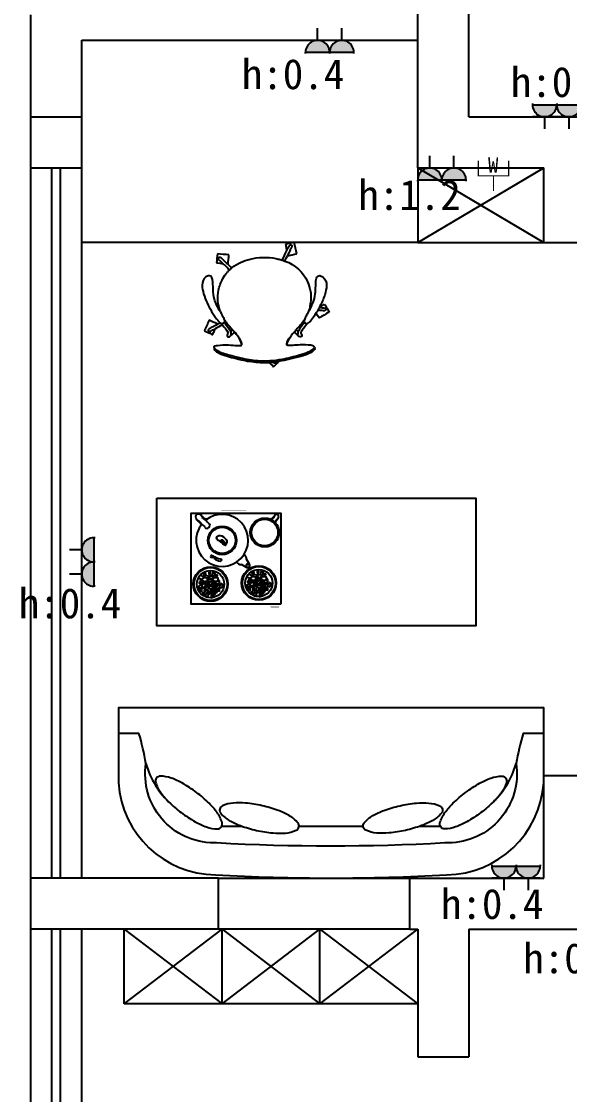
# Model space of a CAD drawing. Header units: millimetres. Extents: x -2231407 to 1513712, y -2704583 to 257.
# Drawn here: x 749377 to 751955, y -1352270 to -1347227 of the extents above; entities that cross this region are included whole.
import ezdxf

# ---------------------------------------------------------------- set-up
doc = ezdxf.new("R2010")
doc.units = ezdxf.units.MM
for name, color, linetype in [('FF-FURN', 30, 'Continuous'), ('图例', 4, 'Continuous'), ('强电', 1, 'Continuous')]:
    doc.layers.add(name, color=color, linetype=linetype)
doc.styles.add('宋体', font='', dxfattribs={"width": 3, "height": 100})
doc.styles.add('长仿宋体', font='')
doc.styles.get('宋体').set_extended_font_data('SimSun')
doc.styles.get('长仿宋体').set_extended_font_data('ChangFangSong')

# ---------------------------------------------------------------- blocks, each defined once
blk = doc.blocks.new('微信：GY_YLDStudio  YLD.Studio-06-11')
at = {"layer": 'FF-FURN', "color": 250}
for p, q in [((1274570.5, 647425), (1274580.3, 647409.3)), ((1274580.4, 647435.2), (1274596.3, 647425.6))]:
    blk.add_line(p, q, dxfattribs=at)
for points in [[(1274526.1, 647516.9), (1274526.4, 647510.8), (1274531.8, 647510.8), (1274531.4, 647515.5), (1274526.1, 647516.9)], [(1274533, 647524.7), (1274531.2, 647517.8), (1274538.2, 647514.1), (1274539.8, 647522), (1274538.9, 647527), (1274533, 647524.7)], [(1274549.2, 647522.5), (1274547.4, 647515.5), (1274554.4, 647511.9), (1274556, 647519.7), (1274555, 647524.7), (1274549.2, 647522.5)], [(1274560.3, 647517.6), (1274560.6, 647511.6), (1274566, 647511.6), (1274565.6, 647516.3), (1274560.3, 647517.6)], [(1274677.6, 647520.2), (1274677.9, 647514.2), (1274683.3, 647514.2), (1274682.9, 647518.9), (1274677.6, 647520.2)], [(1274684.6, 647528.1), (1274682.7, 647521.1), (1274689.7, 647517.5), (1274691.4, 647525.4), (1274690.4, 647530.3), (1274684.6, 647528.1)], [(1274699.5, 647518.6), (1274690.6, 647516.6), (1274688.6, 647514.4)], [(1274688.6, 647514.4), (1274695.3, 647510.7), (1274700.2, 647518.2)], [(1274700.7, 647525.8), (1274698.9, 647518.9), (1274705.9, 647515.2), (1274707.5, 647523.1), (1274706.6, 647528), (1274700.7, 647525.8)], [(1274711.8, 647521), (1274712.1, 647514.9), (1274717.5, 647514.9), (1274717.1, 647519.6), (1274711.8, 647521)], [(1274504, 647493.1), (1274502.2, 647486.2), (1274509.1, 647482.5), (1274510.8, 647490.4), (1274509.8, 647495.4), (1274504, 647493.1)], [(1274520.3, 647506.7), (1274512.8, 647505), (1274510.8, 647502.8)], [(1274510.8, 647502.8), (1274517.5, 647499.1), (1274520.5, 647503.7)], [(1274513, 647482.4), (1274520.3, 647484.3), (1274526.1, 647479.2), (1274521.3, 647475.2), (1274514.3, 647476.2), (1274514.4, 647478.8), (1274513, 647482.4)], [(1274521.1, 647509.7), (1274519.6, 647504.1), (1274525.2, 647501.2), (1274526.5, 647507.5), (1274525.7, 647511.4), (1274521.1, 647509.7)], [(1274520.2, 647493.4), (1274520.5, 647487.4), (1274525.9, 647487.4), (1274525.5, 647492.1), (1274520.2, 647493.4)], [(1274525.4, 647499.3), (1274532.2, 647495.6), (1274537.5, 647503.8), (1274527.5, 647501.5), (1274525.4, 647499.3)], [(1274526.4, 647488.9), (1274527.2, 647485.6), (1274530.6, 647484.8), (1274533.3, 647492.1), (1274525.6, 647492.4), (1274526.4, 647488.9)], [(1274538.7, 647487.8), (1274538.8, 647483.5), (1274535.3, 647480.9), (1274533.6, 647484.1), (1274535, 647487.8), (1274536.5, 647487.5), (1274538.7, 647487.8)], [(1274534.2, 647497), (1274541.6, 647499), (1274547.3, 647493.9), (1274542.6, 647489.8), (1274535.6, 647490.8), (1274535.7, 647493.4), (1274534.2, 647497)], [(1274548, 647515.2), (1274539.1, 647513.2), (1274537, 647511)], [(1274537, 647511), (1274543.8, 647507.3), (1274548.7, 647514.8)], [(1274542.6, 647507.9), (1274539.6, 647500.9)], [(1274539.7, 647500.8), (1274547.9, 647497.4), (1274550.6, 647502.1), (1274548.2, 647508.7), (1274544.4, 647508.3)], [(1274553.4, 647488.8), (1274556.1, 647484.1), (1274553.7, 647479.1), (1274550, 647481.6), (1274549.3, 647486.6), (1274551.2, 647487.1), (1274553.4, 647488.8)], [(1274549.5, 647490.4), (1274553, 647488.5)], [(1274556.1, 647505.9), (1274554.6, 647500.3), (1274560.2, 647497.4), (1274561.5, 647503.7), (1274560.7, 647507.6), (1274556.1, 647505.9)], [(1274555.3, 647494.7), (1274555.5, 647493.5)], [(1274557.2, 647493.9), (1274555.3, 647494.7)], [(1274556.9, 647487.7), (1274558.8, 647479.2), (1274562.9, 647480.1)], [(1274567.8, 647481.3), (1274570.3, 647481.8), (1274568, 647493.2), (1274560.8, 647492.4), (1274560.1, 647492.7)], [(1274561.9, 647496.6), (1274569.6, 647498.6)], [(1274563.5, 647492.7), (1274561.9, 647496.6)], [(1274563, 647477.7), (1274562.7, 647482), (1274566.2, 647484.7), (1274568, 647481.6), (1274566.7, 647477.8), (1274565.2, 647478.2), (1274563, 647477.7)], [(1274568.1, 647503.6), (1274570.6, 647495.2), (1274577.1, 647494.8), (1274575.3, 647503.3), (1274568.4, 647507.8), (1274568.1, 647503.6)], [(1274577, 647495.3), (1274580.6, 647492.1), (1274573.8, 647486.3), (1274569.3, 647487)], [(1274655.5, 647496.5), (1274653.7, 647489.5), (1274660.6, 647485.9), (1274662.3, 647493.8), (1274661.3, 647498.7), (1274655.5, 647496.5)], [(1274671.8, 647510), (1274664.3, 647508.3), (1274662.3, 647506.2)], [(1274662.3, 647506.2), (1274669, 647502.4), (1274672, 647507)], [(1274664.5, 647485.7), (1274671.8, 647487.7), (1274677.6, 647482.6), (1274672.8, 647478.5), (1274665.8, 647479.5), (1274666, 647482.1), (1274664.5, 647485.7)], [(1274672.6, 647513), (1274671.1, 647507.5), (1274676.7, 647504.6), (1274678, 647510.9), (1274677.2, 647514.8), (1274672.6, 647513)], [(1274671.7, 647496.8), (1274672, 647490.7), (1274677.4, 647490.7), (1274677, 647495.4), (1274671.7, 647496.8)], [(1274676.9, 647502.7), (1274683.7, 647499), (1274689, 647507.1), (1274679, 647504.9), (1274676.9, 647502.7)], [(1274677.9, 647492.2), (1274678.7, 647489), (1274682.1, 647488.2), (1274684.8, 647495.5), (1274677.1, 647495.8), (1274677.9, 647492.2)], [(1274690.2, 647491.2), (1274690.3, 647486.9), (1274686.8, 647484.3), (1274685.1, 647487.4), (1274686.6, 647491.2), (1274688, 647490.8), (1274690.2, 647491.2)], [(1274685.7, 647500.4), (1274693.1, 647502.3), (1274698.8, 647497.2), (1274694.1, 647493.2), (1274687.1, 647494.2), (1274687.2, 647496.8), (1274685.7, 647500.4)], [(1274694.1, 647511.3), (1274691.1, 647504.3)], [(1274691.2, 647504.2), (1274699.4, 647500.7), (1274702.1, 647505.5), (1274699.8, 647512.1), (1274695.9, 647511.6)], [(1274704.9, 647492.1), (1274707.6, 647487.4), (1274705.2, 647482.5), (1274701.5, 647485), (1274700.9, 647490), (1274702.7, 647490.4), (1274704.9, 647492.1)], [(1274701, 647493.8), (1274704.5, 647491.8)], [(1274707.6, 647509.2), (1274706.1, 647503.7), (1274711.7, 647500.8), (1274713, 647507), (1274712.2, 647511), (1274707.6, 647509.2)], [(1274706.8, 647498), (1274707.1, 647496.8)], [(1274708.7, 647497.2), (1274706.8, 647498)], [(1274708.4, 647491), (1274710.3, 647482.6), (1274714.4, 647483.5)], [(1274719.4, 647484.6), (1274721.8, 647485.2), (1274719.5, 647496.6), (1274712.3, 647495.8), (1274711.6, 647496)], [(1274713.4, 647500), (1274721.1, 647502)], [(1274715, 647496.1), (1274713.4, 647500)], [(1274714.5, 647481.1), (1274714.2, 647485.4), (1274717.7, 647488.1), (1274719.5, 647485), (1274718.2, 647481.2), (1274716.7, 647481.5), (1274714.5, 647481.1)], [(1274719.7, 647506.9), (1274722.1, 647498.6), (1274728.6, 647498.2), (1274726.8, 647506.6), (1274720, 647511.2), (1274719.7, 647506.9)], [(1274728.5, 647498.7), (1274732.1, 647495.5), (1274725.3, 647489.7), (1274720.8, 647490.3)], [(1274515.2, 647476), (1274513.1, 647474.2), (1274517.9, 647469.1), (1274518.5, 647469.5)], [(1274516.8, 647473.6), (1274527.3, 647476.4), (1274535.5, 647469.1), (1274528.7, 647463.3), (1274518.7, 647464.8), (1274518.9, 647468.5), (1274516.8, 647473.6)], [(1274520.7, 647460.1), (1274519.7, 647456.6), (1274523.2, 647454.8), (1274524.1, 647458.7), (1274523.6, 647461.2), (1274520.7, 647460.1)], [(1274523.2, 647475.3), (1274522.9, 647476.5)], [(1274528.9, 647458.5), (1274526.9, 647450.8), (1274534.5, 647446.8), (1274536.3, 647455.5), (1274535.8, 647458)], [(1274532.5, 647459.9), (1274528.9, 647458.5)], [(1274545, 647467), (1274545, 647457.7), (1274531.7, 647458.1), (1274536, 647467), (1274541.4, 647467.2)], [(1274539.5, 647476), (1274537.7, 647469.1), (1274544.7, 647465.5), (1274546.4, 647473.3), (1274545.4, 647478.3), (1274539.5, 647476)], [(1274541.4, 647453.5), (1274541.7, 647447.5), (1274547.1, 647447.5), (1274546.7, 647452.2), (1274541.4, 647453.5)], [(1274557.3, 647475.7), (1274557.1, 647477), (1274547, 647476.8), (1274549.8, 647473.9)], [(1274547.6, 647464.3), (1274551.6, 647465.4)], [(1274557.5, 647464), (1274560.7, 647461.2), (1274555.9, 647457.1), (1274548.9, 647458.1), (1274549, 647460.7), (1274547.6, 647464.3)], [(1274549.8, 647473.9), (1274548.8, 647468.5), (1274551.7, 647467.9)], [(1274549.6, 647473.7), (1274560.1, 647476.5), (1274568.3, 647469.2), (1274561.6, 647463.4), (1274551.6, 647464.9), (1274551.7, 647468.6), (1274549.6, 647473.7)], [(1274555.1, 647457), (1274557.5, 647448.7), (1274564.1, 647448.2), (1274562.2, 647456.7), (1274558.4, 647459.2)], [(1274555.1, 647457.2), (1274555.1, 647457)], [(1274666.7, 647479.4), (1274664.6, 647477.6), (1274669.4, 647472.5), (1274670, 647472.9)], [(1274668.3, 647477), (1274678.8, 647479.7), (1274687, 647472.5), (1274680.2, 647466.7), (1274670.2, 647468.1), (1274670.4, 647471.8), (1274668.3, 647477)], [(1274672.2, 647463.5), (1274671.3, 647460), (1274674.7, 647458.2), (1274675.6, 647462.1), (1274675.1, 647464.6), (1274672.2, 647463.5)], [(1274674.7, 647478.7), (1274674.4, 647479.9)], [(1274680.4, 647461.8), (1274678.4, 647454.2), (1274686, 647450.2), (1274687.9, 647458.8), (1274687.4, 647461.3)], [(1274684.1, 647463.2), (1274680.4, 647461.8)], [(1274696.5, 647470.4), (1274696.5, 647461.1), (1274683.2, 647461.4), (1274687.5, 647470.4), (1274692.9, 647470.5)], [(1274691.1, 647479.4), (1274689.2, 647472.5), (1274696.2, 647468.8), (1274697.9, 647476.7), (1274696.9, 647481.6), (1274691.1, 647479.4)], [(1274692.9, 647456.9), (1274693.2, 647450.8), (1274698.6, 647450.8), (1274698.2, 647455.5), (1274692.9, 647456.9)], [(1274708.8, 647479.1), (1274708.6, 647480.3), (1274698.5, 647480.2), (1274701.3, 647477.3)], [(1274699.1, 647467.7), (1274703.1, 647468.8)], [(1274709, 647467.4), (1274712.2, 647464.5), (1274707.4, 647460.5), (1274700.4, 647461.5), (1274700.5, 647464.1), (1274699.1, 647467.7)], [(1274701.3, 647477.3), (1274700.3, 647471.9), (1274703.2, 647471.3)], [(1274701.1, 647477.1), (1274711.6, 647479.8), (1274719.8, 647472.6), (1274713.1, 647466.8), (1274703.1, 647468.2), (1274703.2, 647471.9), (1274701.1, 647477.1)], [(1274706.6, 647460.4), (1274709.1, 647452), (1274715.6, 647451.6), (1274713.7, 647460.1), (1274709.9, 647462.6)], [(1274706.7, 647460.6), (1274706.6, 647460.4)], [(1274658.9, 647413.2), (1274657.5, 647410.7)], [(1274677.4, 647402.8), (1274679.3, 647403.4), (1274681.5, 647407.5)], [(1274681.5, 647407.5), (1274681.4, 647407.6)], [(1274691.8, 647400.7), (1274689.7, 647396.9), (1274684.6, 647398.8), (1274682.4, 647401.4), (1274684.5, 647405.2), (1274691.2, 647403.8), (1274691.8, 647400.7)]]:
    blk.add_lwpolyline(points, dxfattribs=at)
at = {"layer": 'FF-FURN', "color": 250, "ltscale": 20}
for points in [[(1274512.6, 647496.3), (1274523, 647499.1), (1274530.8, 647492.2)], [(1274526.6, 647487.8), (1274524.5, 647486), (1274514.5, 647487.5), (1274514.7, 647491.2), (1274512.6, 647496.3)], [(1274551.1, 647487), (1274551, 647487.2), (1274544.2, 647491.8), (1274543.9, 647487.5)], [(1274543.9, 647487.5), (1274546.4, 647479.2), (1274552.9, 647478.8), (1274552.6, 647479.8)], [(1274553.8, 647488), (1274556.2, 647486.7), (1274561.5, 647494.8), (1274551.5, 647492.6), (1274549.5, 647490.4)], [(1274664.1, 647499.7), (1274674.6, 647502.4), (1274682.3, 647495.6)], [(1274678.2, 647491.2), (1274676, 647489.4), (1274666, 647490.8), (1274666.2, 647494.5), (1274664.1, 647499.7)], [(1274681.6, 647485.1), (1274680.5, 647478.9), (1274682.6, 647477.6)], [(1274689.1, 647479.3), (1274689.2, 647480.5), (1274684, 647484.8), (1274681.6, 647485.2)], [(1274690, 647475.3), (1274688.9, 647480.2), (1274682.1, 647484.7), (1274681.8, 647480.5)], [(1274702.6, 647490.4), (1274702.6, 647490.6), (1274695.7, 647495.1), (1274695.4, 647490.9)], [(1274695.4, 647490.9), (1274697.9, 647482.6), (1274704.4, 647482.1), (1274704.1, 647483.2)], [(1274705.3, 647491.4), (1274707.7, 647490), (1274713, 647498.2), (1274703.1, 647495.9), (1274701, 647493.8)], [(1274716.2, 647479.8), (1274723, 647476.1), (1274728.3, 647484.2), (1274718.3, 647482), (1274716.2, 647479.8)], [(1274530.1, 647481.8), (1274529, 647475.5), (1274531.1, 647474.3)], [(1274537.6, 647475.9), (1274537.7, 647477.1), (1274532.5, 647481.5), (1274530.1, 647481.9)], [(1274538.5, 647471.9), (1274537.4, 647476.8), (1274530.6, 647481.3), (1274530.3, 647477.1)], [(1274530.3, 647477.1), (1274531.6, 647472.5)], [(1274534.9, 647468.6), (1274539.2, 647468.3)], [(1274564.7, 647476.4), (1274571.5, 647472.7), (1274576.8, 647480.9), (1274566.8, 647478.6), (1274564.7, 647476.4)], [(1274681.8, 647480.5), (1274683.2, 647475.9)], [(1274686.4, 647472), (1274690.8, 647471.7)]]:
    blk.add_lwpolyline(points, dxfattribs=at)
for centre, radius in [((1274541.3, 647484), 54.1), ((1274541.3, 647484), 51.6), ((1274541.3, 647484), 42.6), ((1274692.8, 647487.4), 54.1), ((1274692.8, 647487.4), 51.6), ((1274692.8, 647487.4), 42.6)]:
    blk.add_circle(centre, radius, dxfattribs=at)
at = {"layer": 'FF-FURN', "color": 250}
for centre, radius in [((1274656.4, 647350.3), 44.8), ((1274656.4, 647350.3), 41.4), ((1274522.9, 647325.7), 45.4), ((1274522.9, 647325.7), 41.4)]:
    blk.add_circle(centre, radius, dxfattribs=at)
at = {"layer": 'FF-FURN', "color": 250, "ltscale": 20}
for centre, start, end in [((1274541.3, 647484), 172.7379, 181.5225), ((1274541.3, 647484), 89.8213, 143.462), ((1274541.3, 647484), 81.2838, 82.4842), ((1274541.3, 647484), 54.4977, 72.5308), ((1274541.3, 647484), 31.1854, 38.4219), ((1274692.8, 647487.4), 172.7379, 181.5225), ((1274692.8, 647487.4), 89.8213, 143.462), ((1274692.8, 647487.4), 81.2838, 82.4842), ((1274692.8, 647487.4), 54.4977, 72.5308), ((1274692.8, 647487.4), 31.1854, 38.4219), ((1274541.3, 647484), 199.8842, 203.5784), ((1274541.3, 647484), 236.4258, 250.3135), ((1274541.3, 647484), 278.7292, 288.3122), ((1274541.3, 647484), 334.6147, 346.2692), ((1274692.8, 647487.4), 199.8842, 203.5784), ((1274692.8, 647487.4), 236.4258, 250.3135), ((1274692.8, 647487.4), 278.7292, 288.3122), ((1274692.8, 647487.4), 334.6147, 346.2692)]:
    blk.add_arc(centre, 24.6, start, end, dxfattribs=at)
at = {"layer": 'FF-FURN', "color": 250}
for centre, radius, start, end in [((1274572.8, 647460.7), 9.62, 105.2011, 181.334), ((1274553.3, 647434.3), 28, 51.7726, 69.3107), ((1274576.9, 647475.8), 8.82, 221.6457, 282.8097), ((1274570.7, 647464.8), 8.53, 269.6169, 16.607), ((1274724.3, 647464.1), 9.62, 105.2011, 181.334), ((1274704.8, 647437.7), 28, 51.7726, 69.3107), ((1274728.4, 647479.2), 8.82, 221.6457, 282.8097), ((1274722.2, 647468.2), 8.53, 269.6169, 16.607), ((1274577.5, 647428), 7.61, 78.1393, 192.7232), ((1274572.3, 647426.2), 2.17, 176.1844, 251.7733), ((1274578.1, 647427.5), 7.61, 80.0719, 190.7907), ((1274572.7, 647426.5), 2.17, 190.7907, 260.1379), ((1274574.2, 647431.3), 7.61, 249.8946, 20.9679), ((1274573.7, 647431.9), 7.61, 260.1379, 10.7246), ((1274656.4, 647350.3), 81.7, 321.1752, 309.6874), ((1274579.3, 647433.3), 2.17, 19.0893, 94.6782), ((1274579, 647432.9), 2.17, 10.7246, 80.0719), ((1274597.8, 647408.5), 17.2, 36.5614, 95.0304), ((1274597.4, 647408.1), 17.2, 175.8322, 234.3011), ((1274659.3, 647410.6), 1.78, 175.2286, 225.7057), ((1274650.5, 647354.8), 55, 60.7072, 82.1), ((1274662.6, 647410.8), 4.37, 91.4057, 155.0664), ((1274651.9, 647361.3), 54.9, 57.4734, 78.9496), ((1274488.9, 647275.5), 9.72, 110.2928, 175.6261), ((1274506.8, 647271.8), 26.6, 130.4734, 154.9278), ((1274488.5, 647284.3), 2.98, 119.213, 173.8444), ((1274477.4, 647294.8), 12.5, 317.2437, 336.4972), ((1274490.4, 647293.9), 2.07, 130.8888, 246.6136), ((1274492.5, 647289.5), 3.66, 107.0359, 174.8287), ((1274476.6, 647295.1), 26.5, 309.8454, 334.3916), ((1274507.1, 647272), 13.5, 129.3419, 147.2403), ((1274497.3, 647285.8), 3.66, 290.2714, 2.4387), ((1274502.1, 647284.9), 2.07, 218.2202, 345.5546), ((1274706.6, 647300.9), 12.3, 98.5376, 171.1604), ((1274699.3, 647302.2), 4.96, 173.7228, 257.843), ((1274689.7, 647282.8), 16.9, 40.2581, 59.5116), ((1274815.1, 647395.3), 151.5, 221.7246, 230.564), ((1274705.1, 647308.1), 4.96, 13.2858, 94.4604), ((1274707.1, 647286.4), 2.8, 219.6538, 329.628), ((1274739.6, 647304.8), 36, 213.4878, 237.9421), ((1274725.3, 647319), 18.2, 212.3562, 230.2547), ((1274613.9, 647191.1), 151.5, 40.2986, 49.6065), ((1274721.2, 647300.6), 2.8, 301.2346, 51.2087), ((1274703.3, 647268), 35.9, 32.8598, 57.4059), ((1274726.6, 647276.1), 13.2, 13.4151, 77.4474), ((1274485.2, 647275), 6.12, 165.9114, 297.8963), ((1274484.7, 647278.8), 9.77, 290.4007, 354.4331), ((1274492.3, 647282), 4.69, 296.8809, 342.6131), ((1274731.6, 647281.3), 13.2, 193.3071, 258.6404), ((1274731.7, 647276.2), 8.29, 248.9258, 20.9107)]:
    blk.add_arc(centre, radius, start, end, dxfattribs=at)
blk.add_spline([(1274646.6, 647357.5), (1274646.2, 647366.5), (1274651.7, 647361.9), (1274673.4, 647340.3), (1274671.2, 647337.1), (1274641.6, 647357.5), (1274646.4, 647364.3), (1274659.2, 647352.2), (1274658.5, 647348.6), (1274648, 647358.2), (1274657.1, 647354.4), (1274659.4, 647350.4)], degree=3, dxfattribs=at)
blk = doc.blocks.new('微信：GY_YLDStudio  YLD.Studio-07-48')
at = {"layer": 'FF-FURN', "color": 8, "linetype": 'Continuous'}
for p, q in [((42.7, -447.3), (-14.6, -435.8)), ((168, -442.9), (42, -448.6)), ((168.6, -418.7), (54.1, -418.7)), ((231.6, -441.5), (168.6, -441.5)), ((312.2, -424.3), (169, -418.6)), ((312.4, -447.3), (232.2, -441.6)), ((36.9, -475.9), (-8.9, -464.4)), ((185.3, -471.2), (36.4, -476.9)), ((312.1, -481.5), (186, -470.1)), ((-20.2, -521.6), (-66, -504.5)), ((246.7, -513.1), (-33.9, -524.5)), ((117.1, -527.2), (-20.4, -527.2)), ((261.2, -515.7), (118, -527.2)), ((283.2, -515.8), (260.3, -510.1)), ((283.2, -521.6), (260.3, -515.8)), ((311.8, -515.8), (283.2, -515.8)), ((311.8, -527.2), (283.2, -521.5)), ((42, -601.5), (-78.2, -607.3)), ((114.2, -631.3), (45.5, -602.7)), ((-60.5, -652.9), (-100.6, -647.2)), ((-60.5, -652.9), (-77.6, -681.5)), ((111.4, -658.8), (111.4, -630.2)), ((190.1, -643.3), (127.1, -694.8)), ((225.9, -630.2), (191.5, -641.6)), ((311.3, -608.3), (225.4, -631.2)), ((59.6, -698.8), (-20.6, -721.6)), ((129.4, -692.6), (-2.4, -755.4)), ((109.7, -660.4), (58.1, -700.4)), ((260.3, -670.1), (174.4, -738.7)), ((311.7, -659.2), (260.1, -670.6)), ((-3.2, -755.9), (-43.3, -761.6)), ((175.4, -738.2), (112.4, -766.8)), ((300.4, -727.2), (243.1, -773)), ((300.5, -738.8), (243.2, -773.1)), ((311.8, -727.2), (300.4, -727.2)), ((311.8, -738.7), (300.4, -738.7)), ((195.9, -779.5), (115.7, -808.1)), ((205.7, -777.6), (131.3, -806.2)), ((243.1, -773.3), (197.3, -779)), ((243.1, -773), (203, -778.8)), ((117.1, -807.2), (105.6, -807.2)), ((128.6, -807.3), (117.1, -813)), ((254.5, -813), (220.2, -830.2)), ((220.2, -858.8), (220.2, -830.2)), ((294.6, -807.3), (254.5, -813)), ((271.7, -835.8), (266, -853)), ((288.9, -864.4), (266, -853)), ((311.8, -835.8), (271.7, -835.8)), ((311.8, -807.2), (294.6, -807.2)), ((311.8, -807.2), (311.8, -807.2)), ((340.5, -841.5), (311.8, -835.8)), ((313.7, -807.1), (313.7, -807.1)), ((311.8, -864.4), (288.9, -864.4)), ((323.3, -864.4), (311.8, -864.4))]:
    blk.add_line(p, q, dxfattribs=at)
blk.add_lwpolyline([(-250.9, -355.6), (1249.1, -355.6), (1249.1, -955.6), (-250.9, -955.6)], close=True, dxfattribs=at)
at = {"color": 8}
blk.add_wipeout([(-102.9, -865.4), (-102.9, -415.4), (347.1, -415.4), (347.1, -865.4)], dxfattribs=at).dxf.layer = 'FF-FURN'
at = {"layer": 'FF-FURN', "color": 8}
blk.add_lwpolyline([(334.3, -852.6), (334.3, -428.3), (-90, -428.3), (-90, -852.6)], close=True, dxfattribs=at)
at = {"layer": 'FF-FURN', "color": 8, "lineweight": -3, "xscale": 1.5, "yscale": 1.5, "zscale": 1.5, "rotation": 180}
blk.add_blockref('微信：GY_YLDStudio  YLD.Studio-06-11', (1912041.4, 970471.3), dxfattribs=at)
blk = doc.blocks.new('五孔插座')
at = {"layer": '强电'}
h = blk.add_hatch(color=256, dxfattribs=at)
edge = h.paths.add_edge_path()
edge.add_ellipse((-2429131.2, -177745.8), major_axis=(-65.2, -65.2), ratio=1, start_angle=135, end_angle=315)
edge.add_line((-2429223.3, -177745.7), (-2429223.3, -177745.8))
edge.add_line((-2429223.3, -177745.8), (-2429039, -177745.8))
for p, q in [((-2429131.2, -177653.6), (-2429131.2, -177561.5)), ((-2429039, -177653.6), (-2429223.3, -177653.6)), ((-2429223.3, -177745.8), (-2429039, -177745.8)), ((-2429223.3, -177755), (-2429223.3, -177745.8)), ((-2429039, -177755), (-2429039, -177745.8))]:
    blk.add_line(p, q, dxfattribs=at)
at = {"layer": '强电', "extrusion": (0, 0, -1)}
blk.add_ellipse((-2429131.2, -177745.8), major_axis=(-65.2, -65.2), ratio=1, start_param=0.785398, end_param=3.926991, dxfattribs=at)
blk = doc.blocks.new('yfjhjl')
at = {"color": 1, "const_width": 9.6}
for points in [[(229609, 23222.7), (229609, 23102.7), (229849, 23102.7), (229849, 23222.7)], [(229729, 23102.7), (229729, 22982.7)]]:
    blk.add_lwpolyline(points, dxfattribs=at)
at = {"color": 1, "style": '宋体'}
blk.add_text('W', height=120, dxfattribs=at).set_placement((229686.1, 23127.9))

msp = doc.modelspace()

# ---------------------------------------------------------------- linework, layer by layer
at = {"color": 8}
for p, q in [((751240.32054, -1347915.94222), (751240.32054, -1346845.94222)), ((751480.32054, -1347675.94222), (751480.32054, -1346845.94222)), ((749420.32054, -1347675.94222), (749420.32054, -1347195.94222)), ((749660.32054, -1347315.94222), (751240.32054, -1347315.94222)), ((749660.32054, -1347675.94222), (749660.32054, -1347315.94222)), ((749420.32054, -1347675.94222), (749660.32054, -1347675.94222)), ((749420.32054, -1347915.94222), (749420.32054, -1347675.94222)), ((749660.32054, -1347915.94222), (749660.32054, -1347675.94222)), ((751480.32054, -1347675.94222), (755005.32054, -1347675.94222)), ((749420.32054, -1347915.94222), (749660.32054, -1347915.94222)), ((749420.32054, -1351252.94222), (749420.32054, -1347915.94222)), ((749520.32054, -1351252.94222), (749520.32054, -1347915.94222)), ((749560.32054, -1351252.94222), (749560.32054, -1347915.94222)), ((749660.32054, -1351252.94222), (749660.32054, -1347915.94222)), ((751240.32054, -1347915.94222), (751832.84183, -1347915.94222)), ((751240.32054, -1347915.94222), (751240.32054, -1348265.94222)), ((751240.32054, -1348265.94222), (751832.84183, -1347915.94222)), ((751240.32054, -1347915.94222), (751832.84183, -1348265.94222)), ((751832.84183, -1348265.94222), (751832.84183, -1347915.94222)), ((751240.32054, -1348265.94222), (749660.32054, -1348265.94222)), ((751240.32054, -1348265.94222), (751832.84183, -1348265.94222)), ((751832.84183, -1348265.94222), (752072.84183, -1348265.94222)), ((751832.84183, -1351252.94222), (751832.84183, -1350770.94222)), ((751832.84183, -1350770.94222), (752072.84183, -1350770.94222)), ((750318.81821, -1351009.43279), (750415.47954, -1351009.43279)), ((750682.3862, -1351009.43279), (750983.29747, -1351009.43279)), ((751250.20412, -1351009.43279), (751346.86546, -1351009.43279)), ((750302.84183, -1351252.94222), (749420.32054, -1351252.94222)), ((749420.32054, -1351492.94222), (749420.32054, -1351252.94222)), ((750302.84183, -1351492.94222), (750302.84183, -1351252.94222)), ((750302.84183, -1351252.94222), (751202.84183, -1351252.94222)), ((751202.84183, -1351492.94222), (751202.84183, -1351252.94222)), ((751202.84183, -1351252.94222), (751832.84183, -1351252.94222)), ((749420.32054, -1354517.94222), (749420.32054, -1351492.94222)), ((750302.84183, -1351492.94222), (749420.32054, -1351492.94222)), ((749520.32054, -1354517.94222), (749520.32054, -1351492.94222)), ((749560.32054, -1354517.94222), (749560.32054, -1351492.94222)), ((749660.32054, -1354517.94222), (749660.32054, -1351492.94222)), ((749860.32054, -1351842.94222), (749860.32054, -1351492.94222)), ((751202.84183, -1351492.94222), (750302.84183, -1351492.94222)), ((750320.32054, -1351842.94222), (750320.32054, -1351492.94222)), ((750780.32054, -1351842.94222), (750780.32054, -1351492.94222)), ((751202.84183, -1351492.94222), (751240.32054, -1351492.94222)), ((751240.32054, -1351492.94222), (751240.32054, -1352092.94222)), ((751480.32054, -1351492.94222), (753912.84183, -1351492.94222)), ((751480.32054, -1351492.94222), (751480.32054, -1352092.94222)), ((751240.32054, -1351842.94222), (749860.32054, -1351842.94222)), ((751240.32054, -1352092.94222), (751480.32054, -1352092.94222))]:
    msp.add_line(p, q, dxfattribs=at)
for points in [[(751832.84183, -1350804.58556), (751832.84183, -1350452.70808), (749832.84183, -1350452.70808), (749832.84183, -1350804.58556)], [(749860.32054, -1351842.94222), (750320.32054, -1351492.94222), (750780.32054, -1351842.94222), (751240.32054, -1351492.94222)], [(749860.32054, -1351492.94222), (750320.32054, -1351842.94222), (750780.32054, -1351492.94222), (751240.32054, -1351842.94222)]]:
    msp.add_lwpolyline(points, dxfattribs=at)
for points in [[(749832.84183, -1350572.93489), (749832.84183, -1350804.58556, 0.3908790406), (750289.59973, -1351237.70808, 0.0280429947), (751376.08394, -1351237.70808, 0.3908790407), (751832.84183, -1350804.58556), (751832.84183, -1350572.93489), (751736.23041, -1350572.93489, 0.0286745821), (751703.36281, -1350714.57913, -0.4554137747), (751384.38387, -1351087.70808), (751367.78401, -1351087.70808, -0.028388292), (750294.65092, -1351087.70808), (750281.2998, -1351087.70808, -0.4554137747), (749962.32086, -1350714.57913, 0.0286745821), (749929.45325, -1350572.93489)], [(750199.76138, -1350850.26746, 0.0320021632), (750134.06968, -1350807.22747, 0.043331425), (750081.28883, -1350783.05823, 0.0857783441), (750029.31421, -1350774.04696, 0.236079392), (750011.34335, -1350783.02088, 0.236079392), (750007.74083, -1350802.78208, 0.0857783441), (750030.89805, -1350850.17731, 0.043331425), (750068.83606, -1350894.11678, 0.0320021632), (750128.49804, -1350945.18818, 0.0320021632), (750194.18974, -1350988.22818, 0.043331425), (750246.97059, -1351012.39742, 0.0857783441), (750298.94521, -1351021.40869, 0.236079392), (750316.91607, -1351012.43476, 0.236079392), (750320.51859, -1350992.67356, 0.0857783441), (750297.36137, -1350945.27833, 0.043331425), (750259.42336, -1350901.33886, 0.0320021632)], [(751465.92229, -1350850.26746, -0.0320021632), (751531.61398, -1350807.22747, -0.043331425), (751584.39483, -1350783.05823, -0.0857783441), (751636.36945, -1350774.04696, -0.236079392), (751654.34031, -1350783.02088, -0.236079392), (751657.94283, -1350802.78208, -0.0857783441), (751634.78562, -1350850.17731, -0.043331425), (751596.84761, -1350894.11678, -0.0320021632), (751537.18562, -1350945.18818, -0.0320021632), (751471.49393, -1350988.22818, -0.043331425), (751418.71308, -1351012.39742, -0.0857783441), (751366.73846, -1351021.40869, -0.236079392), (751348.7676, -1351012.43476, -0.236079392), (751345.16508, -1350992.67356, -0.0857783441), (751368.32229, -1350945.27833, -0.043331425), (751406.26031, -1350901.33886, -0.0320021632)], [(750508.51866, -1350912.73593, 0.0320021632), (750430.94934, -1350900.45428, 0.043331425), (750372.89909, -1350900.08062, 0.0857783441), (750321.80609, -1350913.19811, 0.236079392), (750309.10264, -1350928.75785, 0.236079392), (750313.9292, -1350948.25624, 0.0857783441), (750354.50039, -1350981.9689, 0.043331425), (750407.13121, -1351006.46312, 0.0320021632), (750482.49897, -1351028.54345, 0.0320021632), (750560.0683, -1351040.82511, 0.043331425), (750618.11854, -1351041.19877, 0.0857783441), (750669.21155, -1351028.08127, 0.236079392), (750681.915, -1351012.52153, 0.236079392), (750677.08843, -1350993.02314, 0.0857783441), (750636.51724, -1350959.31049, 0.043331425), (750583.88642, -1350934.81626, 0.0320021632)], [(751157.165, -1350912.73593, -0.0320021632), (751234.73433, -1350900.45428, -0.043331425), (751292.78457, -1350900.08062, -0.0857783441), (751343.87758, -1350913.19811, -0.236079392), (751356.58103, -1350928.75785, -0.236079392), (751351.75446, -1350948.25624, -0.0857783441), (751311.18328, -1350981.9689, -0.043331425), (751258.55246, -1351006.46312, -0.0320021632), (751183.1847, -1351028.54345, -0.0320021632), (751105.61537, -1351040.82511, -0.043331425), (751047.56513, -1351041.19877, -0.0857783441), (750996.47212, -1351028.08127, -0.236079392), (750983.76867, -1351012.52153, -0.236079392), (750988.59524, -1350993.02314, -0.0857783441), (751029.16643, -1350959.31049, -0.043331425), (751081.79725, -1350934.81626, -0.0320021632)]]:
    msp.add_lwpolyline(points, format="xyb", close=True, dxfattribs=at)
for centre, start, end in [((750354.56099, -1350603.2763), 195.84192486, 227.47562244), ((751311.12268, -1350603.2763), 312.52437756, 344.15807514)]:
    msp.add_arc(centre, 407.72618, start, end, dxfattribs=at)
for points in [[(750619.02789, -1348274.57172), (750618.96702, -1348277.35953), (750619.84316, -1348280.2177), (750620.38989, -1348282.99635)], [(750660.18275, -1348265.94222), (750646.50488, -1348268.42009), (750632.6961, -1348271.69718), (750619.02789, -1348274.57172)], [(750620.38989, -1348282.99635), (750621.35832, -1348287.91674), (750623.68613, -1348298.54137), (750624.57503, -1348303.57042)], [(750624.57503, -1348303.57042), (750626.54774, -1348301.61391), (750627.81695, -1348298.18626), (750629.03837, -1348295.35689)], [(750629.03837, -1348295.35689), (750630.33622, -1348292.36093), (750632.76958, -1348288.29082), (750634.63035, -1348284.31988)], [(750643.72656, -1348295.64785), (750640.56745, -1348302.32674), (750637.11133, -1348309.14963), (750633.81165, -1348316.11032)], [(750634.63035, -1348284.31988), (750636.04978, -1348281.29512), (750637.42798, -1348278.08512), (750639.88343, -1348277.10032)], [(750639.88343, -1348277.10032), (750645.55216, -1348274.83355), (750650.13364, -1348280.02591), (750648.66954, -1348285.56684)], [(750648.66954, -1348285.56684), (750647.7484, -1348289.05503), (750645.29966, -1348292.31642), (750643.72656, -1348295.64785)], [(750671.39534, -1348319.16355), (750668.12773, -1348301.51475), (750663.95846, -1348283.47287), (750660.18275, -1348265.94222)], [(750298.52641, -1348319.41294), (750297.08128, -1348333.32743), (750295.43144, -1348347.45924), (750294.29004, -1348361.3446)], [(750352.63026, -1348324.74604), (750334.57857, -1348322.94892), (750316.55257, -1348320.60556), (750298.52641, -1348319.41294)], [(750303.53664, -1348344.11178), (750301.50306, -1348339.04378), (750306.52278, -1348332.89574), (750311.84295, -1348335.15597)], [(750309.15087, -1348350.00715), (750307.30597, -1348348.22312), (750304.22394, -1348345.81889), (750303.53664, -1348344.11178)], [(750311.84295, -1348335.15597), (750313.9307, -1348336.04193), (750316.02483, -1348338.09433), (750318.0967, -1348340.09273)], [(750318.0967, -1348340.09273), (750322.61453, -1348344.4443), (750329.64198, -1348351.56764), (750335.50904, -1348357.21068)], [(750348.4515, -1348366.77687), (750350.32815, -1348352.96776), (750351.42799, -1348338.87425), (750352.9276, -1348325.08805)], [(750352.9276, -1348325.08805), (750352.81878, -1348324.98266), (750352.72599, -1348324.86419), (750352.63026, -1348324.74604)], [(750365.17294, -1348386.05948), (750393.27995, -1348363.51253), (750421.31971, -1348352.03762), (750452.20209, -1348343.92293)], [(750452.20209, -1348343.92293), (750488.46192, -1348334.39503), (750534.22722, -1348333.08753), (750573.69722, -1348341.23429)], [(750573.69722, -1348341.23429), (750577.46688, -1348342.01421), (750581.15652, -1348342.84879), (750584.88756, -1348343.79202)], [(750584.88756, -1348343.79202), (750590.8312, -1348345.29131), (750596.85798, -1348346.79093), (750603.20779, -1348348.81158)], [(750603.20779, -1348348.81158), (750610.35044, -1348334.018), (750617.77423, -1348319.32032), (750624.59091, -1348304.38896)], [(750616.15663, -1348353.1278), (750620.30021, -1348343.91672), (750624.69335, -1348334.70563), (750629.42522, -1348325.79138)], [(750624.57503, -1348303.57042), (750624.53969, -1348303.46503), (750624.50467, -1348303.35965), (750624.46948, -1348303.25066)], [(750624.59091, -1348304.38896), (750624.55245, -1348304.16837), (750624.54623, -1348303.85843), (750624.57503, -1348303.57042)], [(750633.81165, -1348316.11032), (750632.37291, -1348319.13802), (750630.72307, -1348322.65502), (750629.42522, -1348325.79138)], [(750629.42522, -1348325.79138), (750629.87606, -1348326.38606), (750629.8664, -1348327.08939), (750630.00059, -1348327.77669)], [(750630.00059, -1348327.77669), (750630.10614, -1348327.87913), (750630.20547, -1348328.00055), (750630.30136, -1348328.12198)], [(750630.30136, -1348328.12198), (750643.8128, -1348325.26707), (750657.41081, -1348322.30973), (750671.05333, -1348319.464)], [(750671.05333, -1348319.464), (750671.15888, -1348319.35534), (750671.27719, -1348319.25944), (750671.39534, -1348319.16355)], [(750294.29004, -1348361.3446), (750301.18019, -1348362.06725), (750316.97444, -1348364.52286), (750323.92858, -1348364.9575)], [(750323.44894, -1348364.15827), (750320.56197, -1348361.27129), (750314.12265, -1348354.81594), (750309.15087, -1348350.00715)], [(750323.92858, -1348364.9575), (750323.83579, -1348364.69567), (750323.66004, -1348364.443), (750323.44894, -1348364.15827)], [(750331.2118, -1348371.42889), (750328.84586, -1348369.14935), (750326.42232, -1348366.45057), (750323.92858, -1348364.9575)], [(750355.42134, -1348394.85164), (750348.23402, -1348388.21759), (750339.58864, -1348379.49546), (750331.2118, -1348371.42889)], [(750335.50904, -1348357.21068), (750339.14746, -1348360.70836), (750343.35814, -1348364.83935), (750345.82962, -1348366.79585)], [(750345.59627, -1348405.17255), (750348.55688, -1348401.87287), (750351.94591, -1348398.56403), (750355.42134, -1348394.85164)], [(750345.82962, -1348366.79585), (750346.65765, -1348366.78014), (750347.6202, -1348367.04851), (750348.4515, -1348366.77687)], [(750365.17294, -1348386.05948), (750358.97352, -1348379.45063), (750351.85002, -1348373.49732), (750345.82962, -1348366.79585)], [(750355.42134, -1348394.85164), (750358.68568, -1348391.96499), (750362.17076, -1348389.14151), (750365.17294, -1348386.05948)], [(750603.20779, -1348348.81158), (750607.53367, -1348350.16097), (750611.82126, -1348351.89689), (750616.15663, -1348353.1278)], [(750616.15663, -1348353.1278), (750616.18854, -1348353.20144), (750616.22372, -1348353.27476), (750616.25563, -1348353.34839)], [(750616.25563, -1348353.34839), (750663.62954, -1348371.61118), (750702.65492, -1348405.19513), (750721.91822, -1348450.39113)], [(750254.48425, -1348422.44433), (750239.41576, -1348425.65073), (750230.63946, -1348442.11346), (750227.75544, -1348456.1461)], [(750275.7142, -1348439.70923), (750273.15631, -1348426.05034), (750265.73874, -1348420.04926), (750254.48425, -1348422.44433)], [(750278.08014, -1348485.6727), (750277.34457, -1348470.07957), (750278.31988, -1348453.61063), (750275.7142, -1348439.70923)], [(750303.86261, -1348490.40458), (750307.91668, -1348471.96931), (750313.81238, -1348453.98471), (750323.69833, -1348435.71276)], [(750323.69833, -1348435.71276), (750329.45968, -1348425.0626), (750336.82947, -1348414.93381), (750345.59627, -1348405.17255)], [(750760.80024, -1348465.84975), (750761.174, -1348456.9234), (750761.04571, -1348448.14662), (750762.52634, -1348440.34874)], [(750762.52634, -1348440.34874), (750763.99388, -1348432.59865), (750767.0409, -1348424.20904), (750775.4436, -1348422.25548)], [(750775.4436, -1348422.25548), (750778.2026, -1348421.6127), (750780.65789, -1348421.80481), (750783.75596, -1348422.44433)], [(750783.75596, -1348422.44433), (750799.77718, -1348425.75939), (750808.55102, -1348444.25881), (750810.8047, -1348457.10537)], [(750227.75544, -1348456.1461), (750225.04732, -1348469.33173), (750228.11676, -1348484.68823), (750230.82471, -1348496.75128)], [(750230.82471, -1348496.75128), (750234.20425, -1348511.81028), (750239.41903, -1348525.46262), (750245.84869, -1348540.23361)], [(750284.98617, -1348533.06871), (750280.90002, -1348519.00726), (750278.83142, -1348501.63043), (750278.08014, -1348485.6727)], [(750311.13962, -1348589.56419), (750300.79007, -1348557.53419), (750296.71047, -1348522.92682), (750303.86261, -1348490.40458)], [(750721.91822, -1348450.39113), (750728.00898, -1348464.67971), (750733.07992, -1348480.49638), (750735.81013, -1348495.93274)], [(750735.81013, -1348495.93274), (750739.82918, -1348518.66492), (750738.54688, -1348542.21892), (750733.815, -1348565.42468)], [(750740.11719, -1348565.9683), (750753.0783, -1348541.87396), (750758.62904, -1348516.33106), (750760.16073, -1348488.23076)], [(750760.16073, -1348488.23076), (750760.56656, -1348480.8001), (750760.48932, -1348473.22281), (750760.80024, -1348465.84975)], [(750810.8047, -1348457.10537), (750813.25672, -1348471.08695), (750809.90925, -1348486.69252), (750806.77649, -1348499.94819)], [(750245.84869, -1348540.23361), (750257.40657, -1348566.77735), (750272.94194, -1348593.66637), (750289.32154, -1348618.2559)], [(750311.13962, -1348589.56419), (750301.55428, -1348574.71596), (750289.75961, -1348549.49641), (750284.98617, -1348533.06871)], [(750806.77649, -1348499.94819), (750802.35422, -1348518.65576), (750794.67155, -1348536.45152), (750786.00048, -1348554.30127)], [(750311.13962, -1348589.56419), (750317.90802, -1348602.74949), (750325.39923, -1348615.43274), (750330.64265, -1348629.36982)], [(750727.51347, -1348588.54437), (750725.7481, -1348593.83558), (750722.45889, -1348598.31806), (750719.82425, -1348603.22897)], [(750727.7406, -1348588.44488), (750727.66336, -1348588.48023), (750727.59005, -1348588.5123), (750727.51347, -1348588.54437)], [(750730.7778, -1348578.37369), (750729.67485, -1348581.72115), (750728.55881, -1348585.02738), (750727.7406, -1348588.44488)], [(750728.02796, -1348588.41608), (750727.98999, -1348588.46713), (750727.79166, -1348588.40364), (750727.7406, -1348588.44488)], [(750733.17549, -1348578.69344), (750731.80417, -1348581.85861), (750730.0041, -1348585.73693), (750728.02796, -1348588.41608)], [(750733.815, -1348565.42468), (750732.99352, -1348569.82437), (750731.77536, -1348574.00641), (750730.7778, -1348578.37369)], [(750730.7778, -1348578.37369), (750731.51943, -1348578.73174), (750732.41815, -1348578.34816), (750733.17549, -1348578.69344)], [(750739.89005, -1348566.06453), (750737.9846, -1348570.34213), (750735.81013, -1348574.85014), (750733.17549, -1348578.69344)], [(750733.815, -1348565.42468), (750735.88998, -1348565.4057), (750737.83405, -1348566.05798), (750739.89005, -1348566.06453)], [(750739.89005, -1348566.06453), (750739.96664, -1348566.03245), (750740.03995, -1348566.00038), (750740.11719, -1348565.9683)], [(750763.06963, -1348596.91762), (750758.90723, -1348602.66309), (750754.23296, -1348610.53166), (750749.71185, -1348617.44718)], [(750770.90286, -1348583.80922), (750768.09279, -1348587.79587), (750765.55372, -1348592.55655), (750763.06963, -1348596.91762)], [(750776.25199, -1348619.87072), (750771.79176, -1348612.27739), (750767.4055, -1348604.57509), (750763.06963, -1348596.91762)], [(750777.77714, -1348571.02026), (750775.37618, -1348575.18921), (750772.80896, -1348579.43507), (750770.90286, -1348583.80922)], [(750790.77752, -1348586.47856), (750783.04314, -1348585.43321), (750776.69644, -1348584.44514), (750770.90286, -1348583.80922)], [(750823.26441, -1348593.80351), (750807.89842, -1348602.58651), (750792.34718, -1348611.49715), (750776.90787, -1348620.35346)], [(750778.94096, -1348569.67382), (750778.51549, -1348570.12481), (750777.99445, -1348570.42526), (750777.77714, -1348571.02026)], [(750777.77714, -1348571.02026), (750784.83011, -1348572.82), (750797.07251, -1348572.98004), (750803.899, -1348574.95258)], [(750778.96649, -1348568.37253), (750778.8035, -1348568.82353), (750778.75572, -1348569.12071), (750778.94096, -1348569.67382)], [(750778.94096, -1348569.67382), (750779.03391, -1348569.64207), (750779.12293, -1348569.61327), (750779.21588, -1348569.5812)], [(750786.00048, -1348554.30127), (750783.84237, -1348558.74907), (750780.15584, -1348565.07024), (750778.96649, -1348568.37253)], [(750779.21588, -1348569.5812), (750779.92543, -1348568.77575), (750781.52781, -1348567.44239), (750782.41344, -1348567.98274)], [(750779.21588, -1348569.5812), (750779.30555, -1348569.61949), (750779.39457, -1348569.65483), (750779.48425, -1348569.69313)], [(750779.48425, -1348569.69313), (750780.50472, -1348569.28697), (750781.69669, -1348568.8363), (750782.41344, -1348567.98274)], [(750782.41344, -1348567.98274), (750788.91658, -1348564.19377), (750795.84192, -1348560.46895), (750802.62587, -1348556.54317)], [(750804.08425, -1348587.41852), (750801.21593, -1348588.52801), (750795.10291, -1348587.06047), (750790.77752, -1348586.47856)], [(750802.62587, -1348556.54317), (750804.76238, -1348558.8034), (750805.93864, -1348561.76401), (750807.44153, -1348564.37279)], [(750803.899, -1348574.95258), (750809.27956, -1348576.5062), (750810.37923, -1348584.98548), (750804.08425, -1348587.41852)], [(750807.44153, -1348564.37279), (750812.82535, -1348573.73443), (750818.15223, -1348582.90723), (750823.91047, -1348592.93391)], [(750823.91047, -1348592.93391), (750823.78545, -1348593.35283), (750823.46275, -1348593.55444), (750823.26441, -1348593.80351)], [(750259.43688, -1348631.39047), (750251.87547, -1348647.46275), (750244.70402, -1348664.20988), (750237.35027, -1348680.273)], [(750260.23938, -1348631.35512), (750259.94204, -1348631.2913), (750259.67351, -1348631.32305), (750259.43688, -1348631.39047)], [(750297.92535, -1348648.33594), (750285.49755, -1348642.64152), (750272.73428, -1348637.08162), (750260.23938, -1348631.35512)], [(750289.32154, -1348618.2559), (750295.75758, -1348627.91798), (750303.29347, -1348636.41003), (750311.61909, -1348643.59752)], [(750297.07163, -1348651.43074), (750296.99815, -1348650.55787), (750297.55126, -1348649.83228), (750297.96364, -1348649.12862)], [(750311.61909, -1348643.59752), (750307.02467, -1348646.53588), (750301.96027, -1348649.14139), (750297.07163, -1348651.43074)], [(750297.96364, -1348649.12862), (750298.02779, -1348648.83145), (750297.99572, -1348648.5598), (750297.92535, -1348648.33594)], [(750311.61909, -1348643.59752), (750313.50539, -1348644.73581), (750315.38875, -1348645.65941), (750317.37422, -1348646.55486)], [(750317.37422, -1348646.55486), (750322.2627, -1348647.55569), (750327.22155, -1348645.36224), (750330.16318, -1348641.35955)], [(750317.37422, -1348646.55486), (750318.37489, -1348649.12535), (750320.95193, -1348650.86159), (750322.0102, -1348653.34928)], [(750331.60192, -1348632.88681), (750332.20298, -1348635.78982), (750331.85115, -1348638.89117), (750330.16318, -1348641.35955)], [(750330.16318, -1348641.35955), (750331.92806, -1348642.91317), (750332.98633, -1348645.07128), (750334.63928, -1348646.79476)], [(750330.64265, -1348629.36982), (750330.78027, -1348630.56866), (750331.17989, -1348631.76128), (750331.60192, -1348632.88681)], [(750330.64265, -1348629.36982), (750331.60503, -1348630.1049), (750332.57068, -1348631.37116), (750332.88078, -1348632.56706)], [(750332.88078, -1348632.56706), (750332.45548, -1348632.75263), (750332.02723, -1348632.84819), (750331.60192, -1348632.88681)], [(750332.88078, -1348632.56706), (750335.5889, -1348636.08078), (750338.47915, -1348639.76076), (750340.87389, -1348643.4378)], [(750340.87389, -1348643.4378), (750338.71577, -1348644.31689), (750336.59612, -1348645.50297), (750334.63928, -1348646.79476)], [(750334.63928, -1348646.79476), (750343.45092, -1348659.39815), (750355.19748, -1348670.74837), (750360.69684, -1348685.0016)], [(750340.87389, -1348643.4378), (750350.16827, -1348654.56089), (750360.38657, -1348665.41887), (750369.32945, -1348676.68891)], [(750707.43785, -1348629.84929), (750696.12903, -1348646.38533), (750681.98462, -1348661.1249), (750669.07097, -1348676.52919)], [(750708.39679, -1348641.67898), (750697.96444, -1348655.79802), (750684.6479, -1348668.90052), (750678.02334, -1348685.16164)], [(750721.66555, -1348646.31529), (750715.44977, -1348655.48808), (750704.32341, -1348668.19359), (750696.79735, -1348678.68076)], [(750707.43785, -1348629.84929), (750706.59673, -1348633.58982), (750705.78179, -1348638.24511), (750708.39679, -1348641.67898)], [(750711.18198, -1348620.80413), (750709.87415, -1348623.8482), (750709.05922, -1348626.75416), (750707.43785, -1348629.84929)], [(750708.39679, -1348641.67898), (750711.52694, -1348645.69148), (750716.71636, -1348647.72523), (750721.66555, -1348646.31529)], [(750719.82425, -1348603.22897), (750716.79949, -1348608.86251), (750713.7204, -1348614.896), (750711.18198, -1348620.80413)], [(750730.54739, -1348640.16692), (750727.36946, -1348643.11772), (750724.57184, -1348645.05524), (750721.66555, -1348646.31529)], [(750749.71185, -1348617.44718), (750744.38497, -1348625.59688), (750736.99948, -1348634.17206), (750730.54739, -1348640.16692)], [(750776.43461, -1348620.30862), (750776.39927, -1348620.13909), (750776.32596, -1348620.00163), (750776.25199, -1348619.87072)], [(750776.90787, -1348620.35346), (750776.70953, -1348620.40484), (750776.5688, -1348620.35968), (750776.43461, -1348620.30862)], [(750237.35027, -1348680.273), (750237.28628, -1348680.56722), (750237.32163, -1348680.8392), (750237.38234, -1348681.07222)], [(750237.38234, -1348681.07222), (750237.48789, -1348681.17794), (750237.58067, -1348681.29281), (750237.6764, -1348681.40802)], [(750237.6764, -1348681.40802), (750247.14343, -1348685.35016), (750256.25895, -1348689.72726), (750265.48608, -1348693.88999)], [(750255.89436, -1348675.15754), (750253.42925, -1348680.49359), (750258.55125, -1348685.88101), (750264.14012, -1348684.36241)], [(750263.74345, -1348669.5816), (750260.70298, -1348671.20886), (750257.29153, -1348672.13278), (750255.89436, -1348675.15754)], [(750287.08979, -1348657.1124), (750281.87189, -1348659.9002), (750271.08771, -1348665.64862), (750263.74345, -1348669.5816)], [(750264.14012, -1348684.36241), (750265.18563, -1348684.07768), (750266.42293, -1348683.28794), (750267.56433, -1348682.67723)], [(750265.48608, -1348693.88999), (750268.85596, -1348695.40858), (750272.26741, -1348697.05221), (750275.87392, -1348698.01442)], [(750267.56433, -1348682.67723), (750274.62385, -1348678.89807), (750280.49713, -1348675.40693), (750287.47991, -1348672.05292)], [(750275.87392, -1348698.01442), (750275.9793, -1348697.90904), (750276.09778, -1348697.81314), (750276.21282, -1348697.71725)], [(750276.21282, -1348697.71725), (750278.87937, -1348691.38659), (750282.04781, -1348685.29255), (750284.92218, -1348678.9272)], [(750284.81025, -1348678.65817), (750285.17779, -1348677.08852), (750286.06359, -1348675.75549), (750286.68068, -1348674.29089)], [(750284.92218, -1348678.9272), (750284.88373, -1348678.83753), (750284.84854, -1348678.74785), (750284.81025, -1348678.65817)], [(750284.92218, -1348678.9272), (750285.98995, -1348677.77582), (750286.7157, -1348675.99539), (750287.16015, -1348674.45094)], [(750287.47991, -1348672.05292), (750287.50233, -1348672.89372), (750286.87247, -1348673.50443), (750286.68068, -1348674.29089)], [(750286.68068, -1348674.29089), (750286.80538, -1348674.38057), (750286.98113, -1348674.41886), (750287.16015, -1348674.45094)], [(750297.07163, -1348651.43074), (750294.74415, -1348652.79912), (750289.88103, -1348655.61932), (750287.08979, -1348657.1124)], [(750288.11942, -1348671.89321), (750288.2217, -1348672.83939), (750287.79017, -1348673.86575), (750287.16015, -1348674.45094)], [(750287.47991, -1348672.05292), (750287.69412, -1348672.03394), (750287.90521, -1348671.96652), (750288.11942, -1348671.89321)], [(750322.0102, -1348653.34928), (750310.76553, -1348659.68616), (750299.13712, -1348665.16293), (750288.11942, -1348671.89321)], [(750322.0102, -1348653.34928), (750322.11575, -1348653.3843), (750322.2213, -1348653.41605), (750322.32685, -1348653.45139)], [(750322.32685, -1348653.45139), (750331.10641, -1348666.11893), (750341.94181, -1348675.73618), (750346.88152, -1348687.30699)], [(750348.32664, -1348691.93675), (750348.43219, -1348694.91308), (750344.75859, -1348697.59255), (750343.81552, -1348700.73546)], [(750346.88152, -1348687.30699), (750347.3515, -1348688.40372), (750348.27231, -1348690.38608), (750348.32664, -1348691.93675)], [(750354.52295, -1348708.89466), (750361.06782, -1348705.25951), (750374.57615, -1348690.40834), (750377.64215, -1348687.55965)], [(750360.69684, -1348685.0016), (750362.16438, -1348689.66998), (750363.81422, -1348695.98101), (750360.05733, -1348700.02886)], [(750369.32945, -1348676.68891), (750366.41041, -1348679.39686), (750363.82699, -1348682.61668), (750360.69684, -1348685.0016)], [(750369.32945, -1348676.68891), (750377.34808, -1348685.26408), (750385.64179, -1348694.08832), (750392.56369, -1348703.65451)], [(750660.11876, -1348686.76042), (750654.50764, -1348692.36811), (750649.61588, -1348698.74688), (750644.77191, -1348704.9846)], [(750669.07097, -1348676.52919), (750665.99515, -1348679.81283), (750662.91311, -1348683.21463), (750660.11876, -1348686.76042)], [(750683.7081, -1348708.57523), (750679.35964, -1348706.07805), (750663.91084, -1348690.53925), (750660.11876, -1348686.76042)], [(750669.07097, -1348676.52919), (750672.20422, -1348679.26594), (750674.91872, -1348682.38005), (750678.02334, -1348685.16164)], [(750678.02334, -1348685.16164), (750676.54303, -1348689.84246), (750675.1938, -1348695.78922), (750678.50297, -1348700.02886)], [(750696.79735, -1348678.68076), (750693.91659, -1348682.69326), (750691.19293, -1348688.15106), (750690.2497, -1348692.82238)], [(750690.2497, -1348692.82238), (750692.56753, -1348697.48062), (750696.34635, -1348699.85311), (750694.87292, -1348705.2114)], [(750282.84393, -1348759.65727), (750281.35086, -1348751.872), (750293.3437, -1348750.27649), (750298.71509, -1348749.63075)], [(750298.71509, -1348749.63075), (750314.92826, -1348747.68685), (750332.89355, -1348746.99317), (750350.28658, -1348747.79551)], [(750343.81552, -1348700.73546), (750342.15275, -1348706.28588), (750347.51465, -1348712.7828), (750354.52295, -1348708.89466)], [(750350.28658, -1348747.79551), (750364.77333, -1348748.46693), (750379.57329, -1348749.50917), (750392.80997, -1348750.03348)], [(750394.26786, -1348705.94387), (750394.14955, -1348705.84764), (750392.63079, -1348703.84303), (750392.56369, -1348703.65451)], [(750392.80997, -1348750.03348), (750398.20689, -1348750.24769), (750404.29765, -1348750.73698), (750408.71943, -1348749.65317)], [(750397.22226, -1348709.54727), (750396.23108, -1348708.17529), (750395.5788, -1348706.56702), (750394.26786, -1348705.94387)], [(750413.75191, -1348746.24827), (750409.72975, -1348732.12595), (750402.37928, -1348718.62711), (750394.26786, -1348705.94387)], [(750411.60018, -1348734.49517), (750408.28136, -1348726.21716), (750402.3058, -1348716.5937), (750397.22226, -1348709.54727)], [(750408.71943, -1348749.65317), (750410.65057, -1348749.17992), (750412.66484, -1348749.43553), (750413.87661, -1348746.28329)], [(750413.87661, -1348746.28329), (750415.28671, -1348743.5017), (750413.02616, -1348738.0534), (750411.60018, -1348734.49517)], [(750413.87661, -1348746.28329), (750413.83504, -1348746.2738), (750413.79348, -1348746.26104), (750413.75191, -1348746.24827)], [(750624.37359, -1348745.65654), (750623.70855, -1348741.9543), (750625.34251, -1348738.45007), (750626.64036, -1348735.13435)], [(750629.84071, -1348749.65317), (750627.50995, -1348749.09024), (750624.26804, -1348748.26222), (750624.68369, -1348745.96353)], [(750624.68369, -1348745.96353), (750624.57814, -1348745.86142), (750624.4757, -1348745.75898), (750624.37359, -1348745.65654)], [(750624.68369, -1348745.96353), (750624.72526, -1348745.95404), (750624.76666, -1348745.94128), (750624.80822, -1348745.92851)], [(750624.80822, -1348745.92851), (750628.74725, -1348732.89344), (750636.99302, -1348716.57766), (750644.77191, -1348704.9846)], [(750626.64036, -1348735.13435), (750630.65287, -1348724.89035), (750638.30968, -1348713.02826), (750644.99528, -1348704.64193)], [(750652.78416, -1348749.66594), (750645.42108, -1348750.0271), (750635.97958, -1348751.12693), (750629.84071, -1348749.65317)], [(750687.63404, -1348747.79551), (750675.64447, -1348748.36138), (750663.77649, -1348749.12559), (750652.78416, -1348749.66594)], [(750694.87292, -1348705.2114), (750693.45643, -1348710.37202), (750688.57728, -1348711.36958), (750683.7081, -1348708.57523)], [(750737.28749, -1348749.311), (750722.0236, -1348748.05112), (750704.67884, -1348746.9899), (750687.63404, -1348747.79551)], [(750755.71621, -1348759.65727), (750757.02731, -1348751.34441), (750743.21526, -1348749.80323), (750737.28749, -1348749.311)], [(750282.84393, -1348759.65727), (750282.77356, -1348761.8378), (750282.15974, -1348765.67767), (750282.78322, -1348767.71108)], [(750282.78322, -1348767.71108), (750284.44255, -1348773.13058), (750294.35091, -1348779.34899), (750298.4274, -1348781.8046)], [(750282.84393, -1348759.65727), (750282.91429, -1348759.69573), (750282.98466, -1348759.73091), (750283.05502, -1348759.7692)], [(750283.05502, -1348759.7692), (750288.56698, -1348768.59999), (750297.31791, -1348773.38947), (750305.77461, -1348777.65464)], [(750298.4274, -1348781.8046), (750321.3612, -1348795.61992), (750348.55034, -1348801.50286), (750375.46816, -1348808.67104)], [(750305.77461, -1348777.65464), (750323.81026, -1348786.75068), (750344.88639, -1348792.25642), (750365.87644, -1348797.80029)], [(750365.87644, -1348797.80029), (750393.0466, -1348804.97502), (750419.9929, -1348811.80446), (750448.56989, -1348816.13967)], [(750602.67693, -1348814.12229), (750630.32345, -1348809.02909), (750657.8263, -1348801.57961), (750684.96144, -1348794.41454)], [(750684.96144, -1348794.41454), (750699.03892, -1348790.69921), (750713.13522, -1348786.3352), (750725.88883, -1348780.66631)], [(750742.05144, -1348780.52574), (750725.30692, -1348791.14038), (750706.61964, -1348797.16422), (750688.67006, -1348801.9568)], [(750725.88883, -1348780.66631), (750737.31301, -1348775.58914), (750749.26086, -1348769.94284), (750755.71621, -1348759.65727)], [(750754.82731, -1348769.31609), (750752.35893, -1348773.43414), (750746.95546, -1348777.41801), (750742.05144, -1348780.52574)], [(750755.71621, -1348759.65727), (750756.15739, -1348762.57632), (750756.08081, -1348767.22834), (750754.82731, -1348769.31609)], [(750375.46816, -1348808.67104), (750390.68377, -1348812.72184), (750405.93146, -1348816.39871), (750421.50855, -1348819.54162)], [(750421.50855, -1348819.54162), (750433.33824, -1348821.92998), (750446.92659, -1348824.26712), (750459.55568, -1348825.9361)], [(750448.56989, -1348816.13967), (750461.48682, -1348818.10288), (750475.73694, -1348819.9828), (750489.04694, -1348821.01228)], [(750459.55568, -1348825.9361), (750486.67462, -1348829.52019), (750514.00776, -1348830.68091), (750540.80727, -1348829.73129)], [(750489.04694, -1348821.01228), (750526.95038, -1348823.94752), (750564.51149, -1348821.1499), (750602.67693, -1348814.12229)], [(750540.80727, -1348829.73129), (750547.61102, -1348828.78168), (750554.60967, -1348828.63145), (750561.48379, -1348827.91847)], [(750540.80727, -1348829.73129), (750547.838, -1348836.67577), (750555.56567, -1348843.06698), (750562.83285, -1348849.9123)], [(750561.48379, -1348827.91847), (750565.6817, -1348827.36535), (750569.91185, -1348827.03283), (750574.11287, -1348826.47972)], [(750561.48379, -1348827.91847), (750562.85233, -1348834.76362), (750574.48385, -1348833.36006), (750574.11287, -1348826.47972)], [(750562.83285, -1348849.9123), (750564.09584, -1348849.63083), (750564.78968, -1348848.47028), (750565.56649, -1348847.67089)], [(750565.56649, -1348847.67089), (750572.00287, -1348841.03356), (750579.13259, -1348833.29624), (750585.71264, -1348825.60997)], [(750585.94272, -1348824.96096), (750582.01629, -1348825.39576), (750578.0357, -1348826.00958), (750574.11287, -1348826.47972)], [(750585.71264, -1348825.60997), (750585.86581, -1348825.43094), (750585.85305, -1348825.15602), (750585.94272, -1348824.96096)], [(750688.67006, -1348801.9568), (750654.58766, -1348811.05612), (750622.00438, -1348819.41676), (750585.94272, -1348824.96096)]]:
    msp.add_open_spline(points, degree=3, dxfattribs=at)

# ---------------------------------------------------------------- block references
at = {"color": 3, "xscale": 0.5960957183269784, "yscale": 0.5960957184899598, "zscale": 0.5960957183999994}
msp.add_blockref('yfjhjl', (614656.11721, -1361724.34964), dxfattribs=at)
at = {"color": 8}
msp.add_blockref('微信：GY_YLDStudio  YLD.Studio-07-48', (750264.01988, -1349111.6449), dxfattribs=at)
at = {"layer": '图例', "lineweight": -3, "xscale": -0.6174629999686039, "yscale": 0.6174630000425968, "zscale": 0.6174630000000002}
for p, rotation in [((-749127.99316, -1237608.01515), 359.9994884421664), ((-749014.21016, -1237608.01515), 359.9994884421664), ((2251734.85073, -1457383.86852), 179.9994884421663), ((2251848.63372, -1457383.86903), 179.9994884421663), ((-748600.42498, -1238208.0154), 359.9994884421664), ((-748486.64199, -1238208.0154), 359.9994884421664), ((639952.39372, -2849608.00249), 89.9994884421663), ((639952.39321, -2849721.78548), 89.9994884421663), ((2251543.12681, -1460967.56411), 179.9992326623914), ((2251656.9098, -1460967.56512), 179.9992326623914)]:
    msp.add_blockref('五孔插座', p, dxfattribs=dict(at, rotation=rotation))

# ---------------------------------------------------------------- texts
at = {"layer": '图例', "color": 4, "char_height": 141.75, "width": 1263.1145985, "attachment_point": 4, "style": '长仿宋体'}
for s, insert in [('{\\fSimSun|b0|i0|c134|p2;h:0.4}', (750413.01055, -1347475.82192)), ('{\\fSimSun|b0|i0|c134|p2;h:0.4}', (751677.9831, -1347512.91789)), ('{\\fSimSun|b0|i0|c134|p2;h:1.2}', (750960.74919, -1348043.53366)), ('{\\fSimSun|b0|i0|c134|p2;h:0.4}', (749364.11721, -1349962.49277)), ('{\\fSimSun|b0|i0|c134|p2;h:0.4}', (751349.5296, -1351375.18201)), ('{\\fSimSun|b0|i0|c134|p2;h:0.4}', (751736.54458, -1351630.37576))]:
    msp.add_mtext(s, dxfattribs=dict(at, insert=insert))

doc.saveas('drawing.dxf')
